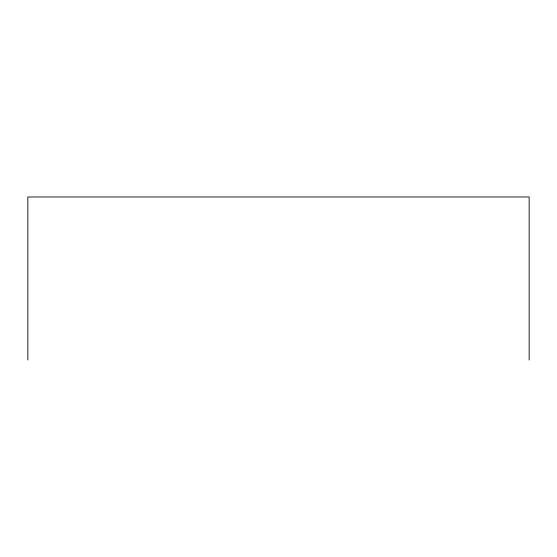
<?xml version="1.0" encoding="UTF-8"?>
<svg xmlns="http://www.w3.org/2000/svg" width="557" height="557" viewBox="0 0 557 557"><rect width="100%" height="100%" fill="white"/><g stroke="black" fill="none" stroke-linecap="round" stroke-linejoin="round"><path stroke-width="0.84" d="M529.15 360.031L529.15 196.969L27.85 196.969L27.85 360.031"/></g></svg>
